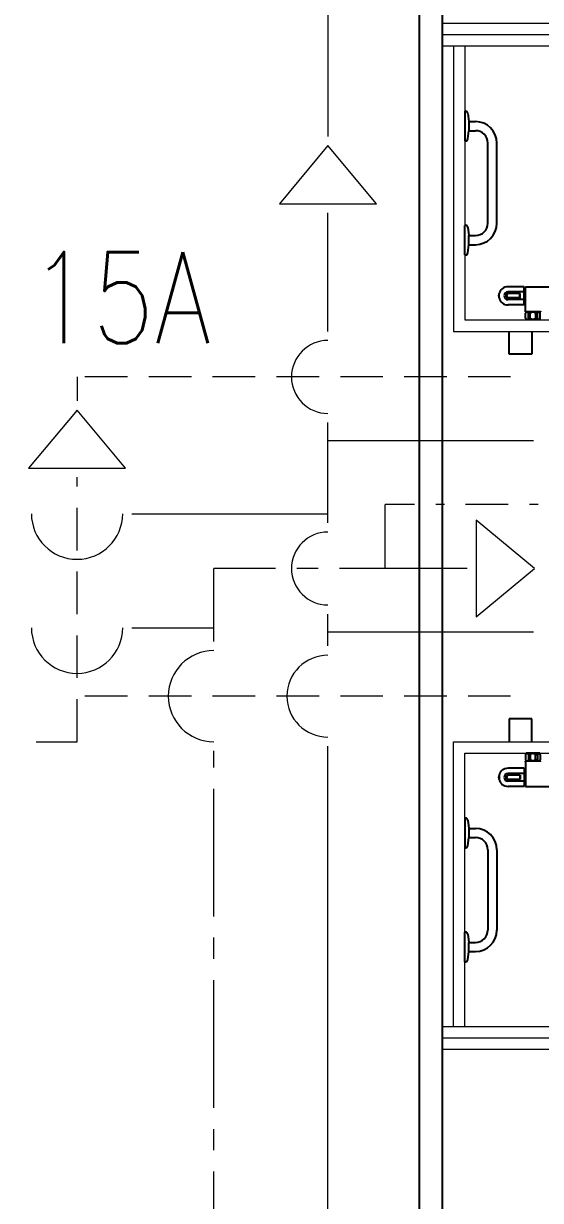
# Model space of a CAD drawing. Extents: x 475189 to 476029, y 1007718 to 1008015.
# Drawn here: x 475764.01 to 475770.08, y 1007971.08 to 1007984.91 of the extents above; entities that cross this region are included whole.
import ezdxf

# ---------------------------------------------------------------- set-up
doc = ezdxf.new("R2010")
doc.units = 0
doc.header["$LTSCALE"] = 2
doc.header["$MEASUREMENT"] = 0
for name, pattern in [('CENTER2', [1.125, 0.75, -0.125, 0.125, -0.125]), ('DASHDOT2', [0.5, 0.25, -0.125, 0, -0.125]), ('HIDDEN', [0.375, 0.25, -0.125])]:
    doc.linetypes.add(name, pattern=pattern)
doc.layers.get('0').update_dxf_attribs({"linetype": 'CONTINUOUS', "lineweight": 0})
doc.layers.add('DIVISION', color=42, linetype='CONTINUOUS')
doc.layers.add('Furniture', color=122, linetype='CONTINUOUS')
doc.styles.add('ROMANS', font='ROMANS.SHX')

msp = doc.modelspace()

# ---------------------------------------------------------------- linework, layer by layer
at = {"color": 8, "linetype": 'Continuous'}
for p, q in [((475767.587, 1007999.503), (475767.587, 1007983.588)), ((475767.587, 1007981.296), (475767.587, 1007982.69)), ((475767.587, 1007979.044), (475767.587, 1007980.224)), ((475770, 1007980.009), (475767.587, 1007980.009)), ((475768.257, 1007978.508), (475768.257, 1007979.259)), ((475765.282, 1007979.152), (475767.587, 1007979.152)), ((475767.587, 1007977.597), (475767.587, 1007977.972)), ((475770, 1007977.758), (475767.587, 1007977.758)), ((475767.587, 1007951.864), (475767.587, 1007976.418))]:
    msp.add_line(p, q, dxfattribs=at)
at = {"color": 8}
for p, q in [((475779.247, 1007984.915), (475768.927, 1007984.915)), ((475768.927, 1007984.915), (475768.927, 1007984.647)), ((475775.146, 1007984.781), (475768.927, 1007984.781)), ((475775.146, 1007984.647), (475768.927, 1007984.647)), ((475769.061, 1007984.647), (475769.061, 1007981.296)), ((475769.195, 1007984.647), (475769.195, 1007981.43)), ((475767.587, 1007983.481), (475767.017, 1007982.797)), ((475768.157, 1007982.797), (475767.587, 1007983.481)), ((475767.017, 1007982.797), (475768.157, 1007982.797)), ((475769.195, 1007981.43), (475771.385, 1007981.43)), ((475769.061, 1007981.296), (475771.398, 1007981.296)), ((475764.639, 1007980.371), (475764.069, 1007979.688)), ((475765.208, 1007979.688), (475764.639, 1007980.371)), ((475764.069, 1007979.688), (475765.208, 1007979.688)), ((475770.013, 1007978.508), (475769.329, 1007979.078)), ((475769.329, 1007979.078), (475769.329, 1007977.939)), ((475769.329, 1007977.939), (475770.013, 1007978.508)), ((475769.061, 1007973.121), (475769.061, 1007976.471)), ((475769.061, 1007976.471), (475771.398, 1007976.471)), ((475769.195, 1007976.337), (475771.385, 1007976.337)), ((475769.195, 1007973.121), (475769.195, 1007976.337)), ((475775.146, 1007973.121), (475768.927, 1007973.121)), ((475768.927, 1007972.852), (475768.927, 1007973.121)), ((475775.146, 1007972.986), (475768.927, 1007972.986)), ((475779.247, 1007972.852), (475768.927, 1007972.852))]:
    msp.add_line(p, q, dxfattribs=at)
at = {"color": 8, "linetype": 'HIDDEN'}
for p, q in [((475764.639, 1007980.76), (475764.639, 1007980.479)), ((475769.732, 1007980.76), (475764.639, 1007980.76)), ((475764.639, 1007976.471), (475764.639, 1007979.581)), ((475769.732, 1007977.007), (475764.639, 1007977.007)), ((475746.908, 1007976.471), (475764.639, 1007976.471))]:
    msp.add_line(p, q, dxfattribs=at)
at = {"color": 8, "linetype": 'DASHDOT2'}
msp.add_line((475770.804, 1007979.259), (475768.257, 1007979.259), dxfattribs=at)
at = {"color": 8, "linetype": 'CENTER2'}
for p, q in [((475766.247, 1007977.651), (475766.247, 1007978.508)), ((475769.222, 1007978.508), (475766.247, 1007978.508)), ((475765.282, 1007977.811), (475766.247, 1007977.811)), ((475766.247, 1007951.918), (475766.247, 1007976.364))]:
    msp.add_line(p, q, dxfattribs=at)
at = {"color": 8}
for centre, radius, start, end in [((475767.587, 1007980.76), 0.429, 90, 270), ((475764.639, 1007979.152), 0.536, 180, 0), ((475767.587, 1007978.508), 0.429, 90, 270), ((475764.639, 1007977.811), 0.536, 180, 0), ((475766.247, 1007977.007), 0.536, 90, 270), ((475767.587, 1007977.007), 0.482, 90, 270)]:
    msp.add_arc(centre, radius, start, end, dxfattribs=at)
at = {"layer": 'DIVISION', "color": 8}
for p, q in [((475768.659, 1007992.286), (475768.659, 1007935.995)), ((475768.927, 1007992.286), (475768.927, 1007935.995))]:
    msp.add_line(p, q, dxfattribs=at)
at = {"layer": 'Furniture', "color": 8}
for p, q in [((475769.195, 1007983.883), (475769.204, 1007983.883)), ((475769.195, 1007983.883), (475769.195, 1007983.534)), ((475769.23, 1007983.859), (475769.242, 1007983.762)), ((475769.242, 1007983.762), (475769.319, 1007983.762)), ((475769.242, 1007983.762), (475769.242, 1007983.655)), ((475769.195, 1007983.534), (475769.204, 1007983.534)), ((475769.23, 1007983.558), (475769.242, 1007983.655)), ((475769.242, 1007983.655), (475769.319, 1007983.655)), ((475769.463, 1007982.567), (475769.463, 1007983.51)), ((475769.571, 1007982.567), (475769.571, 1007983.51)), ((475769.195, 1007982.542), (475769.204, 1007982.542)), ((475769.195, 1007982.194), (475769.195, 1007982.542)), ((475769.23, 1007982.519), (475769.242, 1007982.422)), ((475769.23, 1007982.218), (475769.242, 1007982.315)), ((475769.242, 1007982.422), (475769.319, 1007982.422)), ((475769.242, 1007982.315), (475769.242, 1007982.422)), ((475769.242, 1007982.315), (475769.319, 1007982.315)), ((475769.195, 1007982.194), (475769.204, 1007982.194)), ((475769.596, 1007981.736), (475769.597, 1007981.736)), ((475769.597, 1007981.693), (475769.597, 1007981.736)), ((475769.89, 1007981.76), (475769.701, 1007981.76)), ((475769.89, 1007981.821), (475769.702, 1007981.821)), ((475769.844, 1007981.741), (475769.705, 1007981.741)), ((475769.841, 1007981.74), (475769.706, 1007981.74)), ((475769.841, 1007981.689), (475769.841, 1007981.74)), ((475769.844, 1007981.687), (475769.844, 1007981.741)), ((475769.89, 1007981.607), (475769.89, 1007981.821)), ((475769.906, 1007981.808), (475769.89, 1007981.808)), ((475769.906, 1007981.821), (475770.396, 1007981.821)), ((475769.906, 1007981.527), (475769.906, 1007981.821)), ((475769.597, 1007981.693), (475769.596, 1007981.693)), ((475769.89, 1007981.669), (475769.701, 1007981.669)), ((475769.89, 1007981.607), (475769.702, 1007981.607)), ((475769.844, 1007981.687), (475769.705, 1007981.687)), ((475769.841, 1007981.689), (475769.706, 1007981.689)), ((475769.906, 1007981.62), (475769.89, 1007981.62)), ((475769.906, 1007981.532), (475769.906, 1007981.527)), ((475770.083, 1007981.527), (475769.906, 1007981.527)), ((475769.909, 1007981.508), (475769.908, 1007981.508)), ((475769.908, 1007981.449), (475769.908, 1007981.508)), ((475769.909, 1007981.449), (475769.909, 1007981.508)), ((475769.962, 1007981.508), (475769.941, 1007981.508)), ((475769.941, 1007981.449), (475769.941, 1007981.508)), ((475769.962, 1007981.449), (475769.962, 1007981.508)), ((475770.047, 1007981.508), (475770.026, 1007981.508)), ((475770.026, 1007981.508), (475770.026, 1007981.449)), ((475770.047, 1007981.449), (475770.047, 1007981.508)), ((475770.079, 1007981.508), (475770.08, 1007981.508)), ((475770.079, 1007981.449), (475770.079, 1007981.508)), ((475770.08, 1007981.449), (475770.08, 1007981.508)), ((475770.083, 1007981.532), (475770.083, 1007981.527)), ((475769.909, 1007981.449), (475769.908, 1007981.449)), ((475770.075, 1007981.43), (475769.914, 1007981.43)), ((475769.962, 1007981.449), (475769.941, 1007981.449)), ((475770.047, 1007981.449), (475770.026, 1007981.449)), ((475770.079, 1007981.449), (475770.08, 1007981.449)), ((475769.715, 1007981.028), (475769.715, 1007981.296)), ((475769.983, 1007981.296), (475769.983, 1007981.028)), ((475769.983, 1007981.028), (475769.715, 1007981.028)), ((475769.983, 1007976.739), (475769.715, 1007976.739)), ((475769.715, 1007976.739), (475769.715, 1007976.471)), ((475769.983, 1007976.471), (475769.983, 1007976.739)), ((475770.083, 1007976.241), (475769.906, 1007976.241)), ((475769.906, 1007976.235), (475769.906, 1007976.241)), ((475769.906, 1007976.241), (475769.906, 1007975.946)), ((475769.909, 1007976.318), (475769.908, 1007976.318)), ((475769.908, 1007976.318), (475769.908, 1007976.259)), ((475769.909, 1007976.259), (475769.908, 1007976.259)), ((475769.909, 1007976.318), (475769.909, 1007976.259)), ((475770.075, 1007976.337), (475769.914, 1007976.337)), ((475769.962, 1007976.318), (475769.941, 1007976.318)), ((475769.941, 1007976.318), (475769.941, 1007976.259)), ((475769.962, 1007976.259), (475769.941, 1007976.259)), ((475769.962, 1007976.318), (475769.962, 1007976.259)), ((475770.047, 1007976.318), (475770.026, 1007976.318)), ((475770.026, 1007976.259), (475770.026, 1007976.318)), ((475770.047, 1007976.259), (475770.026, 1007976.259)), ((475770.047, 1007976.318), (475770.047, 1007976.259)), ((475770.079, 1007976.318), (475770.08, 1007976.318)), ((475770.079, 1007976.318), (475770.079, 1007976.259)), ((475770.079, 1007976.259), (475770.08, 1007976.259)), ((475770.08, 1007976.318), (475770.08, 1007976.259)), ((475770.083, 1007976.235), (475770.083, 1007976.241)), ((475769.597, 1007976.074), (475769.596, 1007976.074)), ((475769.597, 1007976.074), (475769.597, 1007976.032)), ((475769.89, 1007976.099), (475769.701, 1007976.099)), ((475769.89, 1007976.16), (475769.702, 1007976.16)), ((475769.844, 1007976.08), (475769.705, 1007976.08)), ((475769.841, 1007976.078), (475769.706, 1007976.078)), ((475769.841, 1007976.078), (475769.841, 1007976.028)), ((475769.844, 1007976.08), (475769.844, 1007976.026)), ((475769.89, 1007976.16), (475769.89, 1007975.946)), ((475769.906, 1007976.147), (475769.89, 1007976.147)), ((475769.596, 1007976.032), (475769.597, 1007976.032)), ((475769.89, 1007976.007), (475769.701, 1007976.007)), ((475769.89, 1007975.946), (475769.702, 1007975.946)), ((475769.844, 1007976.026), (475769.705, 1007976.026)), ((475769.841, 1007976.028), (475769.706, 1007976.028)), ((475769.906, 1007975.959), (475769.89, 1007975.959)), ((475769.906, 1007975.946), (475770.396, 1007975.946)), ((475769.195, 1007975.573), (475769.195, 1007975.225)), ((475769.195, 1007975.573), (475769.204, 1007975.573)), ((475769.23, 1007975.55), (475769.242, 1007975.453)), ((475769.242, 1007975.453), (475769.242, 1007975.345)), ((475769.242, 1007975.453), (475769.319, 1007975.453)), ((475769.23, 1007975.248), (475769.242, 1007975.345)), ((475769.242, 1007975.345), (475769.319, 1007975.345)), ((475769.195, 1007975.225), (475769.204, 1007975.225)), ((475769.463, 1007975.201), (475769.463, 1007974.257)), ((475769.571, 1007975.201), (475769.571, 1007974.257)), ((475769.195, 1007973.884), (475769.195, 1007974.233)), ((475769.195, 1007974.233), (475769.204, 1007974.233)), ((475769.23, 1007974.209), (475769.242, 1007974.112)), ((475769.23, 1007973.908), (475769.242, 1007974.005)), ((475769.242, 1007974.112), (475769.319, 1007974.112)), ((475769.242, 1007974.005), (475769.242, 1007974.112)), ((475769.242, 1007974.005), (475769.319, 1007974.005)), ((475769.195, 1007973.884), (475769.204, 1007973.884))]:
    msp.add_line(p, q, dxfattribs=at)
for points in [[(475770.026, 1007981.508, 0.053646), (475770.018, 1007981.514, 0.055269), (475770.009, 1007981.519, 0.056428), (475769.999, 1007981.521, 0.056849), (475769.989, 1007981.521, 0.056428), (475769.979, 1007981.519, 0.055269), (475769.97, 1007981.514, 0.053646), (475769.962, 1007981.508, 0.053646)], [(475770.026, 1007981.449, -0.053646), (475770.018, 1007981.442, -0.055269), (475770.009, 1007981.438, -0.056428), (475769.999, 1007981.436, -0.056849), (475769.989, 1007981.436, -0.056428), (475769.979, 1007981.438, -0.055269), (475769.97, 1007981.442, -0.053646), (475769.962, 1007981.449, -0.053646)], [(475770.026, 1007976.318, 0.053646), (475770.018, 1007976.325, 0.055269), (475770.009, 1007976.329, 0.056428), (475769.999, 1007976.331, 0.056849), (475769.989, 1007976.331, 0.056428), (475769.979, 1007976.329, 0.055269), (475769.97, 1007976.325, 0.053646), (475769.962, 1007976.318, 0.053646)], [(475770.026, 1007976.259, -0.053646), (475770.018, 1007976.253, -0.055269), (475770.009, 1007976.249, -0.056428), (475769.999, 1007976.246, -0.056849), (475769.989, 1007976.246, -0.056428), (475769.979, 1007976.249, -0.055269), (475769.97, 1007976.253, -0.053646), (475769.962, 1007976.259, -0.053646)]]:
    msp.add_lwpolyline(points, format="xyb", dxfattribs=at)
for centre, radius, start, end in [((475769.204, 1007983.856), 0.0268, 7.0165, 90), ((475769.319, 1007983.51), 0.252, 0, 90), ((475769.204, 1007983.561), 0.0268, 270, 352.9835), ((475769.319, 1007983.51), 0.145, 0, 90), ((475769.319, 1007982.567), 0.145, 270, 0), ((475769.319, 1007982.567), 0.252, 270, 0), ((475769.204, 1007982.516), 0.0268, 7.0165, 90), ((475769.204, 1007982.221), 0.0268, 270, 352.9835), ((475769.596, 1007981.733), 0.00268, 90, 167.1604), ((475769.702, 1007981.714), 0.107, 90, 168.4728), ((475769.701, 1007981.714), 0.0456, 90, 180), ((475769.705, 1007981.714), 0.0268, 90, 180), ((475769.706, 1007981.714), 0.0255, 90, 180), ((475769.71, 1007981.714), 0.0255, 90, 180), ((475769.679, 1007981.714), 0.0871, 167.1604, 192.8396), ((475769.596, 1007981.695), 0.00268, 192.8396, 270), ((475769.702, 1007981.714), 0.107, 191.5272, 270), ((475769.701, 1007981.714), 0.0456, 180, 270), ((475769.705, 1007981.714), 0.0268, 180, 270), ((475769.706, 1007981.714), 0.0255, 180, 270), ((475769.71, 1007981.714), 0.0255, 180, 270), ((475769.944, 1007981.508), 0.0353, 148.0188, 180.0904), ((475769.925, 1007981.505), 0.0164, 10.3889, 169.6111), ((475770.063, 1007981.505), 0.0164, 10.3889, 169.6111), ((475770.045, 1007981.508), 0.0353, 359.9096, 31.9812), ((475769.944, 1007981.449), 0.0353, 179.9096, 211.9812), ((475769.925, 1007981.452), 0.0164, 190.3889, 349.6111), ((475770.063, 1007981.452), 0.0164, 190.3889, 349.6111), ((475770.045, 1007981.449), 0.0353, 328.0188, 0.0904), ((475769.944, 1007976.318), 0.0353, 148.0188, 180.0904), ((475769.944, 1007976.259), 0.0353, 179.9096, 211.9812), ((475769.925, 1007976.315), 0.0164, 10.3889, 169.6111), ((475769.925, 1007976.262), 0.0164, 190.3889, 349.6111), ((475770.063, 1007976.315), 0.0164, 10.3889, 169.6111), ((475770.063, 1007976.262), 0.0164, 190.3889, 349.6111), ((475770.045, 1007976.318), 0.0353, 359.9096, 31.9812), ((475770.045, 1007976.259), 0.0353, 328.0188, 0.0904), ((475769.679, 1007976.053), 0.0871, 167.1604, 192.8396), ((475769.596, 1007976.072), 0.00268, 90, 167.1604), ((475769.702, 1007976.053), 0.107, 90, 168.4728), ((475769.701, 1007976.053), 0.0456, 90, 180), ((475769.705, 1007976.053), 0.0268, 90, 180), ((475769.706, 1007976.053), 0.0255, 90, 180), ((475769.71, 1007976.053), 0.0255, 90, 180), ((475769.596, 1007976.034), 0.00268, 192.8396, 270), ((475769.702, 1007976.053), 0.107, 191.5272, 270), ((475769.701, 1007976.053), 0.0456, 180, 270), ((475769.705, 1007976.053), 0.0268, 180, 270), ((475769.706, 1007976.053), 0.0255, 180, 270), ((475769.71, 1007976.053), 0.0255, 180, 270), ((475769.204, 1007975.546), 0.0268, 7.0165, 90), ((475769.319, 1007975.201), 0.252, 0, 90), ((475769.204, 1007975.252), 0.0268, 270, 352.9835), ((475769.319, 1007975.201), 0.145, 0, 90), ((475769.204, 1007974.206), 0.0268, 7.0165, 90), ((475769.319, 1007974.257), 0.252, 270, 0), ((475769.319, 1007974.257), 0.145, 270, 0), ((475769.204, 1007973.911), 0.0268, 270, 352.9835)]:
    msp.add_arc(centre, radius, start, end, dxfattribs=at)

# ---------------------------------------------------------------- texts
at = {"color": 8, "style": 'ROMANS', "width": 0.8}
msp.add_text('15A', height=1.0722, dxfattribs=at).set_placement((475764.08, 1007981.156))

doc.saveas('drawing.dxf')
